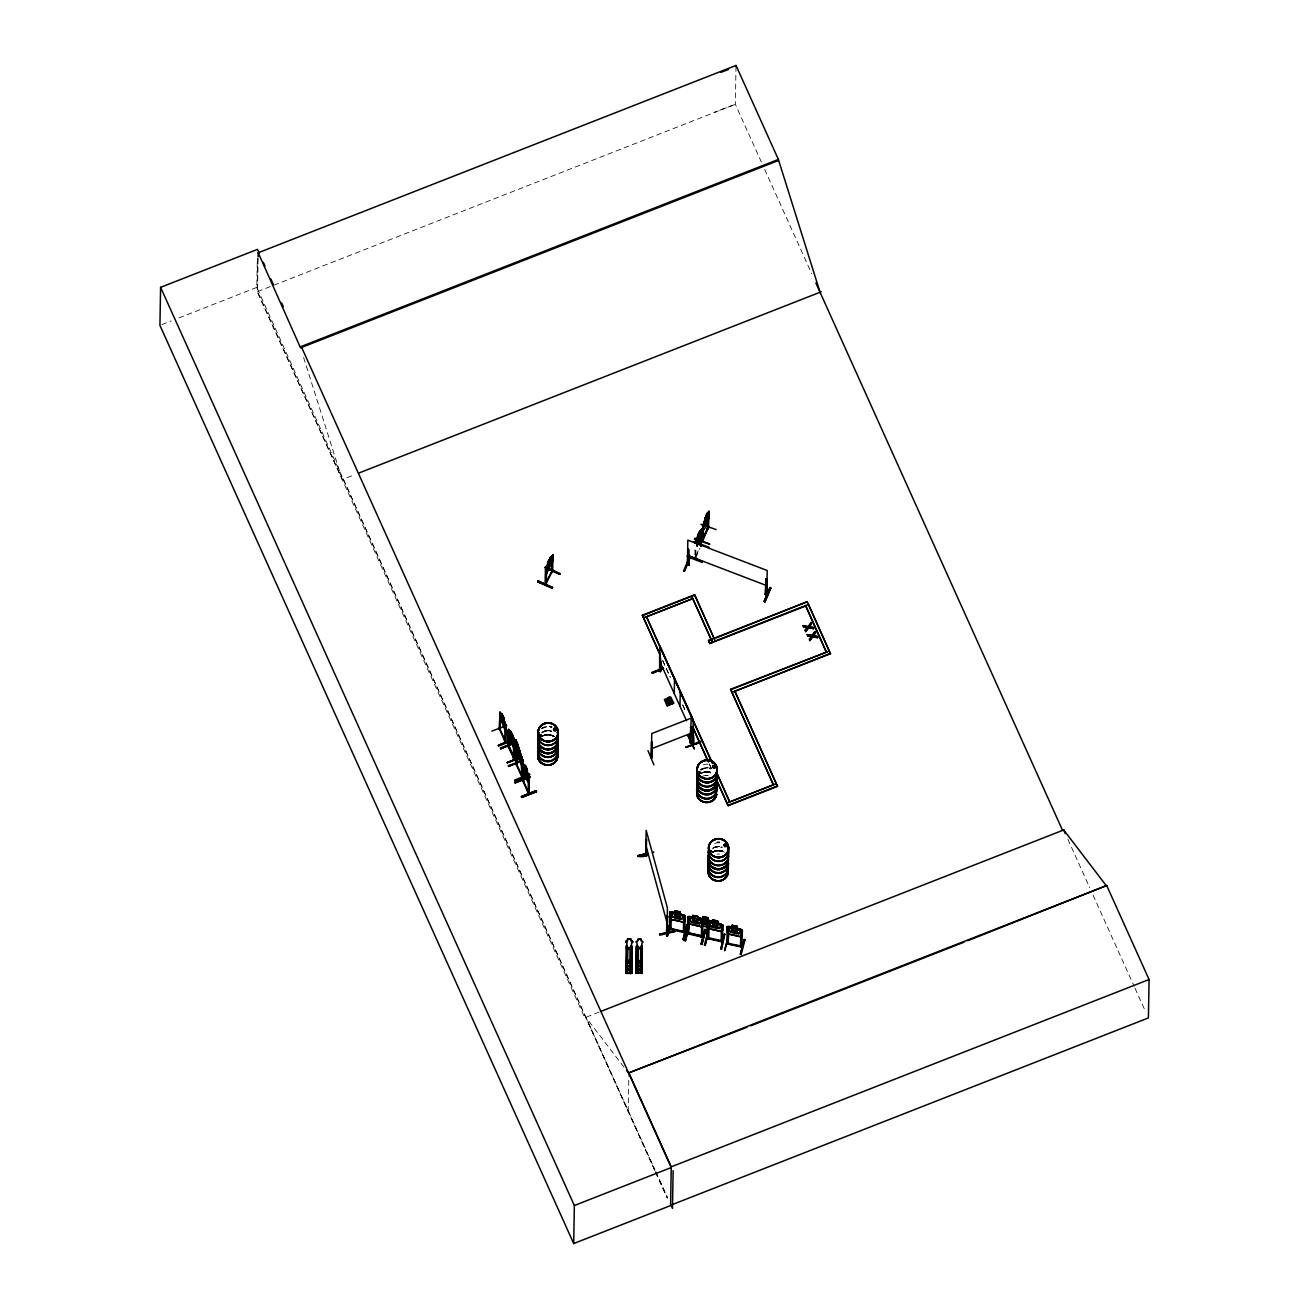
<?xml version="1.0" encoding="UTF-8"?>
<svg xmlns="http://www.w3.org/2000/svg" width="1309" height="1309" viewBox="0 0 1309 1309"><rect width="100%" height="100%" fill="white"/><g stroke="black" fill="none" stroke-linecap="round" stroke-linejoin="round"><path stroke-width="0.75" stroke-dasharray="5 3.75" d="M654.795 1170.557L256.809 287.391L257.3 259.362M257.726 258.004L257.137 291.743L342.238 479.569L354.755 474.66M599.162 1012.07L584.747 1017.715L257.529 291.596L258.135 256.859M628.222 1111.586L628.86 1075.54M694.866 554.738L694.997 547.129M695.39 555.392L695.504 547.342M695.913 555.589L696.044 547.996M736.002 66.563L735.347 104.278L761.347 161.972M696.241 555.36L699.497 547.8M695.946 557.356L700.02 547.996M544.168 726.97L541.811 728.246A10.161 9.507 1 0 1 544.135 727.002L546.704 726.331M541.664 736.296L546.54 734.365M724.433 852.208A10.047 9.392 1 0 0 712.211 852.257L716.972 850.261M161.825 324.632L171.332 320.901M178.924 317.923L256.809 287.391M257.529 291.596L735.347 104.278L714.501 112.279M546.622 730.537L541.746 732.451A10.161 9.507 1 0 1 551.842 731.175L546.622 730.553L549.273 730.52M543.955 735.183L549.207 734.349L554.116 736.394A10.047 9.392 1 0 0 541.779 736.362M702.933 772.457L710.771 772.261A9.981 9.327 1 0 0 700.79 773.586L702.949 772.31A9.965 9.31 1 0 1 710.672 772.343A9.997 9.343 1 0 0 700.773 773.57A10.047 9.392 1 0 1 712.98 773.586M716.956 850.425L714.387 851.079A9.965 9.31 1 0 1 722.126 850.981L716.972 850.474L722.224 850.883M705.518 771.803L710.771 772.425A9.981 9.327 1 0 0 700.79 773.848A10.047 9.392 1 0 1 710.689 772.67M717.103 842.227L719.77 842.211M719.705 846.416L712.178 848.347A10.161 9.507 1 0 1 722.257 847.07M549.207 734.562L554.083 736.443M623.968 1067.13L585.876 1017.289L654.958 1169.771M655.809 1171.62L667.606 1197.653M1067.882 839.265L1089.693 887.649M1093.048 895.094L1134.134 986.299M1134.985 988.164L1145.048 1010.483M764.701 169.417L811.662 273.63M662.747 660.374L670.241 676.998M682.725 704.7L685.212 710.247M709.363 763.802L711.851 769.348M662.73 660.849L670.224 677.473M682.709 705.175L685.212 710.722M709.347 764.292L712.685 771.672M343.367 479.127L654.811 1170.246M655.629 1172.079L667.263 1197.882M655.629 1172.406L667.263 1198.193M303.606 357.553L342.238 479.569M703.162 764.865A9.997 9.343 1 0 1 710.82 764.832M700.839 769.561A10.03 9.376 1 0 1 710.771 768.301M700.839 770.281A9.997 9.343 1 0 1 710.738 769.021M702.966 776.122A9.997 9.343 1 0 1 708.087 775.468M541.942 728.835A9.997 9.343 1 0 1 551.842 727.575M541.877 732.32A9.997 9.343 1 0 1 551.776 731.06M541.861 733.024A9.997 9.343 1 0 1 551.776 731.764M544.053 731.42A10.161 9.507 1 0 1 551.825 731.387M541.844 728.458A10.161 9.507 1 0 1 551.907 727.182M541.811 736.558A9.981 9.327 1 0 1 553.969 736.509M544.069 735.118A9.965 9.31 1 0 1 553.952 736.296M541.779 736.672A10.047 9.392 1 0 1 554.002 736.623M714.616 843.487A9.997 9.343 1 0 1 722.273 843.471M712.292 848.919A9.997 9.343 1 0 1 722.192 847.659M717.136 842.129A10.03 9.376 1 0 1 719.754 842.112M714.485 847.316A10.161 9.507 1 0 1 719.688 846.645M712.243 852.224A9.981 9.327 1 0 1 722.126 850.965M716.923 854.09A10.03 9.376 1 0 1 719.541 854.09M712.211 852.814A9.997 9.343 1 0 1 722.126 851.57M703.064 768.432L700.724 769.708A10.161 9.507 1 0 1 708.251 767.794L703.015 768.432M708.12 775.55L705.453 775.55A10.161 9.507 1 0 1 708.104 775.566M551.923 726.953L549.338 726.331A10.161 9.507 1 0 1 551.907 726.97M710.672 772.948A9.981 9.327 1 0 0 703.031 772.981A9.965 9.31 1 0 1 710.656 772.964M551.694 735.691A9.981 9.327 1 0 0 544.053 735.723A9.965 9.31 1 0 1 551.678 735.707M722.143 851.308A10.047 9.392 1 0 0 712.194 852.568A9.981 9.327 1 0 1 722.126 851.226M722.11 851.586A9.981 9.327 1 0 0 714.485 851.619A9.965 9.31 1 0 1 722.11 851.603"/><path stroke-width="1.5" d="M626.471 946.129L625.915 973.34L632.034 973.372L632.247 946.243L631.413 946.227M631.396 948.714L626.455 948.812L626.487 945.393L626.602 973.356L626.962 963.653M626.536 973.356L626.766 946.211M627.486 940.746L627.486 940.533A3.567 1.276 0.5 0 0 626.7 942.529L626.7 942.742A3.567 1.276 0.5 0 1 627.486 940.746C626.111 936.884 634.276 939.927 629.302 938.766M627.207 948.158L626.962 973.356L627.927 948.158M631.756 942.578L631.756 942.791A3.567 1.276 0.5 0 0 631.053 940.778L631.053 940.566A3.567 1.276 0.5 0 1 631.756 942.578L630.938 947.667L627.355 947.634L630.938 947.454M627.584 973.356L627.224 946.227M627.502 939.175L628.844 938.569M630.48 948.158L630.218 973.372L630.349 948.158M630.742 946.145L630.905 973.372L631.183 948.158M631.609 973.274L631.429 945.442L632.002 973.372M631.314 973.372L631.527 948.174M636.092 973.421L636.321 946.292L637.172 945.491L636.812 973.438M636.223 973.438L636.403 946.309M636.583 973.356L636.747 945.491M637.287 971.507L637.352 948.24M641.312 940.664L641.312 940.876A3.567 1.276 0.5 0 1 642.015 942.873L641.197 947.765L637.63 947.732L636.976 942.824A3.567 1.276 0.5 0 1 637.745 940.844L637.745 940.631M637.974 971.523L638.187 948.256M640.559 971.507L640.608 948.256M640.772 973.372L641.001 946.243L640.494 973.454L641.328 948.272M638.301 939.028L641.345 939.502L640.036 938.668M642.114 945.54L642.294 973.471M642.163 973.471L642.146 946.26M259.149 253.062L257.48 249.364L160.598 287.342L159.927 325.368L573.702 1243.55L670.584 1205.573L671.255 1166.826L628.893 1072.84L1106.71 885.522L1149.073 979.508L1148.402 1017.927L670.584 1205.245M258.135 256.859L258.217 252.768L736.034 65.45L778.38 159.436L820.056 292.251M258.217 252.768L300.546 347.867L778.364 160.549M491.971 731.093L506.714 725.448M511.279 740.403L498.32 745.492L511.214 739.978M499.662 727.919C500.202 730.046 500.643 730.897 499.122 729.031L499.154 728.131L505.29 742.53L504.669 740.796M499.187 728.998L499.989 713.405L500.349 730.013M505.961 742.138L499.727 728.622L500.103 712.047L499.842 730.226M511.737 744.216L500.709 748.813L511.786 744.085M504.21 720.49L502.198 714.059L502.067 716.219L500.676 713.061L506.239 725.693M502.198 714.059L502.231 716.154L501.183 714.501L501.134 718.003L505.094 726.79M502.591 715.352L503.818 718.706M503.981 720.457L503.818 718.085M504.129 721.014L504.063 724.515L502.149 720.277L502.214 716.776L506.076 725.759L505.323 731.24L500.005 717.087L500.513 720.572M504.669 741.352L504.701 740.436M506.174 725.562L505.863 742.121M507.827 745.966L508.645 745.443L514.748 758.958L513.455 758.042M507.81 746.326L507.761 746.163C507.434 703.686 511.394 757.191 507.892 745.737L514.175 759.236M508.628 729.408L508.416 745.917L514.617 759.433L508.563 745.476M508.53 747.504L508.792 729.342M523.289 760.333L508.579 766.403L523.355 760.185M513.913 740.55L512.997 735.871L509.365 730.34L515.026 742.939L514.699 759.236M510.903 731.338L510.952 733.433L509.888 731.78C508.154 734.414 516.417 753.117 512.081 739.34L513.439 740.158L509.937 732.451L511.23 737.474L509.806 736.689L513.848 744.036M511.312 732.615L512.572 735.347M512.883 738.276L512.817 741.778L510.87 737.54L510.935 734.054L515.026 742.939M512.915 735.789L512.964 737.752M514.306 742.972L514.028 759.629M513.733 737.998L519.968 751.399L515.926 739.781L515.959 741.859L513.668 737.818L513.439 758.598L514.273 757.715M514.912 780.213L515.271 780.982L529.769 774.47M515.141 782.847L529.949 777.055L515.141 782.847L514.797 782.078L529.605 776.27L529.949 777.055M522.553 777.17L516.286 763.491L516.662 746.915L516.417 765.094L515.681 763.9C515.042 723.075 519.853 773.161 515.697 763.343L521.98 777.219L520.786 753.362M517.382 743.839L516.155 741.745M517.742 744.297L520.835 755.326M520.442 752.92L518.691 749.206M520.753 755.866L520.687 759.351L518.74 755.129L518.806 751.628L522.062 758.467M522.144 757.453L521.816 756.422L507.123 762.787L520.311 758.238M521.44 796.723L536.215 790.62L521.391 796.706L521.735 797.476L536.543 791.667L521.735 797.426M522.062 775.337L522.046 777.366L522.176 760.562L522.749 761.805L521.669 760.758M523.567 781.195L522.307 779.493L528.476 793.761L528.509 791.781M522.356 780.197L522.831 760.398M529.245 781.931C527.232 785.482 519.902 762.165 524.009 764.489M522.995 781.031L523.256 763.425M523.502 781.391C525.285 779.411 521.571 761.2 523.698 766.043M525.187 765.503C530.489 778.888 524.205 759.253 525.22 767.581L523.829 764.44L529.392 777.071L529.065 793.352M525.334 765.438L525.384 767.532L524.336 765.88L524.287 769.365L528.247 778.151M525.743 766.714L526.971 769.447M527.282 772.392L527.216 775.877L525.302 771.639L525.367 768.154L529.229 777.137M527.363 771.852L527.314 769.888M528.574 791.863L528.541 793.909L528.689 777.104L529.245 778.348L528.165 777.301M529.081 781.997L529.163 777.006M538.032 581.245L552.578 587.397M545.182 567.615L559.63 574.242L545.182 567.615L545.575 566.862M546.442 583.159L545.673 584.387L546.082 567.73L545.444 568.94L545.1 584.289L552.005 570.969M546.148 572.884L546.246 567.91M552.3 555.654L546.164 568.024L548.438 560.907M550.827 556.652L550.729 558.73L551.874 557.143L551.809 560.628L547.342 569.186L548.896 564.375L547.489 564.997L551.351 557.601L549.845 562.559L551.351 561.856L547.342 569.497L548.602 560.988L550.827 556.652L548.52 561.07M550.353 558.534L548.962 561.185L552.84 555.965L551.711 556.963M550.565 558.648L550.68 556.57M552.022 570.413L551.874 572.54L551.613 562.657M551.874 572.54L552.349 555.736M551.367 572.311L552.66 571.395L552.938 554.689L552.938 559.925M573.702 1243.55L574.356 1205.524L160.598 287.342M626.275 970.28L631.642 970.46M631.053 940.778L631.085 939.207M746.915 1027.287L628.893 1072.84M646.368 854.155C651.277 857.886 624.246 857.1 647.922 853.795M660.243 655.302L642.392 615.197L694.604 594.728L715.418 641.377M636.55 970.378L641.901 970.427M637.139 948.78L641.655 948.812M637.745 940.844L637.827 939.306M641.312 940.876L641.345 939.306M645.713 854.09L645.632 854.99L646.171 830.348L667.426 907.988L667.05 932.597L666.608 930.437M646.384 840.902L646.548 839.462L646.155 856.266L645.632 854.433M647.971 750.613L653.927 764.816M646.401 854.81L646.351 850.457M646.761 856.07L646.761 849.934M663.548 668.703L652.34 673.17L663.385 668.359M651.391 742.318L651.391 758.042L652.046 742.039M651.735 757.126L651.162 757.42M651.997 757.911L652.275 742.514M659.981 671.059C661.209 670.764 659.981 670.273 659.474 670.323M692.248 743.283L692.821 744.363L693.263 719.901L659.965 646.024L659.523 670.65C663.467 677.457 657.871 630.071 660.178 671.861M660.685 671.664L660.783 661.798M667.279 705.862L673.742 703.015L670.715 696.961L664.399 699.497L666.919 705.731L673.595 703.342M667.001 932.45L667.443 915.793L666.51 931.321L667.148 930.306M666.641 935.886L669.472 924.956L666.559 935.919L667.426 936.115L669.766 926.674M669.766 927.934C670.879 927.148 671.746 930.699 669.423 929.112L669.717 912.046L671.533 911.8L685.082 915.58L684.869 932.646L683.151 931.697M669.553 929.308L669.472 928.621M669.652 922.894L669.881 912.111M674.266 693.574L674.544 678.373M671.141 928.408L670.633 929.554L670.83 928.261M670.993 929.472L671.222 913.715L669.684 913.895L671.222 913.715M675.117 930.666L659.572 934.233L659.769 935.231L675.313 931.403L659.572 934.201M679.993 706.271L680.255 691.07M673.137 1170.688L672.466 1208.403L670.977 1205.098M684.378 571.264L690.334 557.012L684.378 571.264L683.543 570.953L689.581 556.996L690.334 557.323M679.829 911.882L679.747 913.911L685.082 915.58L684.771 920.702M675.019 912.668L672.433 912.7L672.384 916.202L674.92 918.28L679.698 919.376L682.284 918.46L682.349 914.975L679.796 913.764L679.993 911.866L674.839 910.851L679.993 911.866M688.779 565.226L687.258 564.621L687.47 563.492M688.534 565.193L687.83 564.032M685.769 747.341L700.871 742.17L685.851 747.488M689.123 554.901L688.91 565.161L687.405 564.588L687.83 540.142L767.205 570.495L766.779 594.957L765.274 594.384L766.812 594.531M683.134 939.404L683.92 939.895L687.683 925.267L683.838 939.829M683.429 932.483L683.691 916.578L685.114 916.889L683.691 916.578M687.634 735.331L694.343 749.01L688.043 735.167M684.525 932.172L683.511 931.19L683.167 932.335M685.458 940.418L684.591 940.549L689.205 925.823L685.458 940.746L689.205 925.823M691.725 596.331L712.538 642.506M690.563 741.45L689.941 742.138M651.8 756.7L651.391 758.124L651.767 733.547L691.25 718.068L690.203 742.923L690.072 734.431M690.416 727.591L690.857 726.839L690.301 742.907L689.99 741.663M708.971 547.178L693.868 541.713M690.857 726.839L689.974 742.219M689.598 916.496L687.7 916.676L687.552 933.922L688.649 934.086L689.221 918.329L687.683 918.525L689.221 918.329M695.537 558.109L694.67 558.616L695.226 556.849M702.917 920.145L702.72 937.195L687.421 933.726C686.472 933.17 691.43 934.348 687.749 932.63M713.749 637.679L694.604 594.728M692.526 727.902L692.117 743.168L693.377 744.085C695.177 742.088 691.463 724.139 693.606 728.933M695.455 558.076L695.243 558.894L695.897 557.11M692.805 742.219L692.608 744.281M692.919 743.021L692.199 742.563L692.69 743.692M700.937 531.241L699.808 538.49L696.83 543.48L697.959 535.217M697.795 535.152L696.306 540.208L696.83 539.504M699.824 537.001L697.877 541.222L697.926 537.721L699.939 533.516M698.319 535.414L702.082 528.82L701.133 529.801L700.937 545.019M692.968 917.429L692.87 915.302L692.837 917.167M699.742 532.812L699.791 530.718L699.775 540.372M693.901 915.907L696.977 916.595M700.397 544.364L700.544 536.755M716.072 529.556L700.904 524.255M700.92 546.049L701.509 545.068M701.739 528.885L700.888 546.458M701.886 533.974L701.804 528.705M702.54 539.881L702.524 541.451L702.884 524.647L702.049 540.944M702.344 561.757L687.585 555.556L702.393 561.414M702.622 540.895L708.66 527.134M697.762 918.509L698.008 916.464L692.837 915.466M705.011 517.693C703.915 524.598 707.694 507.925 706.827 515.304M707.089 513.275L707.907 517.202L704.013 526.316L707.465 518.446L706.206 519.248L707.514 514.241L704.177 521.833L705.371 521.129L704.078 526.071L705.142 519.624M708.644 527.691L707.384 528.901L707.645 517.35M707.907 529.098L708.774 512.49L707.711 513.553M701.919 944.427L705.616 929.815L701.951 944.476L701.084 943.953L705.044 929.685M701.444 936.982C701.362 934.511 700.724 937.522 702.72 937.195M701.428 937.064L701.706 921.16L703.113 921.471L701.706 921.16M708.611 527.903L708.873 511.197L708.873 516.417M702.786 925.283L702.868 920.309M703.064 918.476L703.097 916.595L708.218 917.789L708.185 919.654M709.674 544.217L694.49 539.275L694.817 538.228L709.674 544.004M703.26 916.709L703.195 918.738L700.61 918.754M806.557 605.642L709.773 643.586L708.562 640.412L807.244 601.731L830.479 653.764L735.576 690.972M704.913 929.39L705.682 929.865L704.831 929.357L701.068 944.28M709.773 643.586L708.562 640.412M705.109 945.065L708.284 932.515M707.694 932.384L704.357 945.18L705.224 945.065M717.561 921.274L717.528 923.156L722.813 924.956L722.584 941.924L707.187 938.373L707.482 921.307L712.734 922.076L712.816 920.031M707.514 926.461L707.056 938.422M707.531 937.195C708.823 939.698 709.838 937.555 707.171 937.277M708.038 917.805L707.973 919.851L710.509 921.061M708.758 938.733L708.987 922.976L707.449 923.156L708.987 922.976M717.741 922.96L717.774 921.094L712.652 919.932L712.62 921.814M736.002 66.563L736.034 65.45M720.85 948.91L724.63 934.004L720.85 948.91L721.717 949.107L724.728 934.299M721.194 941.695L721.472 925.79L722.879 926.117L721.472 925.79M722.552 929.93L722.683 924.776M722.633 940.762L720.932 940.926M726.822 803.072L776.286 783.682M724.744 950.645L728.54 935.755L724.532 950.563M777.497 786.382L734.676 690.857L777.497 786.382L728.148 805.722L716.841 780.426M730.586 689.287L773.406 784.811L730.586 689.287L829.268 651.08M727.199 926.657L726.871 943.838C725.824 940.713 730.995 944.493 726.593 943.053M731.78 692.461L830.495 653.289M728.131 943.347L740.599 945.883M728.311 944.002L728.54 928.261L727.002 928.441L728.54 928.261M737.278 928.277L737.311 926.396L732.189 925.234L732.124 927.263C719.459 924.187 750.679 931.255 737.065 928.457L737.098 926.592M732.369 925.332L732.156 927.099M745.001 939.797L741.238 954.425L740.37 954.228L744.363 939.649M740.452 946.783L741.009 931.108L742.432 931.435L741.009 931.108M740.959 945.654L742.318 946.685L740.714 945.638M740.698 929.112L742.35 930.274L741.843 946.702M742.088 935.248L742.219 930.094M764.161 601.486L770.052 587.496L764.063 601.42L764.881 602.042L770.772 588.052L764.881 602.042M767.139 594.531L767.254 579.249L765.896 578.758L765.421 594.45L765.7 593.288L767.139 593.975M765.798 584.239L765.421 594.45L766.779 594.957M770.837 588.101L770.019 587.479M808.013 626.733L803.121 625.637L808.013 626.733L810.942 622.56L811.433 624L809.109 627.011L813.069 627.6L813.543 628.647L808.569 627.862L805.689 631.642L805.182 630.218L807.473 627.256L803.595 626.7L807.473 627.256M805.182 630.218L807.473 627.584M805.689 631.642L808.586 627.535L813.543 628.647M807.244 601.731L716.138 637.925M812.071 635.405L807.178 634.62L812.055 635.716L815 631.56L812.055 635.716M807.653 635.994L811.515 636.567L807.653 635.994L807.178 634.62M809.109 627.011L811.449 623.689M809.731 640.641L812.627 636.534L817.585 637.63L812.627 636.845L809.731 640.641L809.24 639.201L811.531 636.256M810.942 622.56L811.433 624M813.069 627.6L809.126 626.7M817.585 637.63L817.111 636.583L813.167 635.994L815.491 632.672L815 631.56M813.167 635.994L815.491 632.672M817.111 636.583L813.167 635.683M967.744 940.713L1106.71 885.522M666.216 701.984L668.964 697.37L671.73 702.18L669.635 703.997L666.903 703.195L666.216 701.984L668.752 697.468M671.73 702.18L669.39 697.501M668.163 703.931L668.621 697.877M627.845 961.87L628.205 960.986M630.054 962.459L628.729 960.806M703.244 539.701L702.688 539.717M707.433 528.591L707.449 528.034M704.978 519.558C698.744 538.179 707.155 528.64 708.709 516.368M708.185 519.755L708.938 516.286M701.133 537.214L696.961 546.017L701.722 533.745L697.157 545.951M698.81 537.312L697.239 538.604M687.585 555.834L687.241 556.603L702.066 562.395M553.02 559.777L546.753 573.538L545.918 572.982L546.818 573.375M552.136 563.197L552.856 559.712M687.7 916.676L689.548 916.66M689.483 916.578L703.048 920.309L701.379 919.163M684.656 940.516L688.403 925.921M702.949 925.332L701.346 926.837L689.336 923.958M698.008 916.464L693.001 915.564M701.149 936.835L701.444 935.804C707.956 938.848 690.988 933.497 689.009 933.693M705.224 945.376L708.496 932.286M707.187 938.373L722.29 941.384M712.652 919.932L717.774 921.094M721.194 923.909L707.596 921.536M721.112 931.468L709.069 928.752L721.112 931.468L722.732 929.979M720.915 941.466L721.046 940.418M722.797 940.811L722.584 941.253M669.717 912.046L671.599 911.882M671.533 911.8L674.969 912.831L675.051 910.786L674.839 912.569M667.426 936.115L669.57 928.048M683.38 922.092L671.304 919.507L683.38 922.092L684.82 920.554M684.951 920.751L683.216 922.158M669.259 929.079L684.672 932.744L684.82 931.484M687.7 925.299L686.832 924.792L683.053 939.682L686.98 925.087M726.937 931.615L727.035 926.592L728.917 926.412M742.138 946.031L741.974 947.192L726.61 943.691L742.154 946.636M728.458 942.955L727.968 944.018M737.311 926.396L732.156 925.381M740.649 936.786L728.622 934.037L740.649 936.786L742.268 935.297M740.37 954.228L744.15 939.322L745.017 939.846M697.926 917.936L699.824 917.773M698.057 918.165L699.742 917.707M703.097 916.595L708.218 917.789M713.078 921.667L699.71 917.854M537.737 581.834L552.578 587.725L538.13 580.803L537.737 581.851L552.185 588.428M539.979 735.216L540.012 734.987M553.511 729.457L554.869 728.246M555.818 729.097L554.182 729.997L554.198 728.835M556.08 729.849L555.916 728.835M556.39 729.064L555.621 730.831M556.603 729.833L554.182 730.651M699.382 773.03L699.137 772.048L700.25 772.31M700.135 773.128L700.168 772.277M712.489 766.714L713.143 765.781A10.161 9.507 1 0 1 715.074 767.434M714.452 765.896L713.029 767.238L714.632 767.434M714.927 767.254L714.452 765.781M710.182 851.766L710.018 851.374M710.492 850.899L711.212 851.014M711.703 851.57L710.542 850.506M709.936 862.876L709.985 863.727M724.482 844.959L724.728 846.089M726.577 845.483L725.35 846.481L724.597 845.696M700.806 534.71L696.83 543.48M703.064 524.942L708.333 512.195L705.486 517.922L706.68 514.568M695.635 542.319L701.722 530.014L700.642 531.045M695.783 542.384L701.362 529.752M666.903 703.195L668.735 698.073M696.895 539.979L697.877 537.181M668.964 697.37L667.05 699.431M767.254 579.249L765.7 579.232M702.688 539.324L708.054 527.363M695.635 542.073L695.063 543.333L696.143 542.286M697.861 541.206L699.775 536.985M700.299 545.493L700.953 544.462M702.033 562.494L702.377 561.741L687.552 555.638M640.445 962.18L639.594 963.064M698.335 534.792L699.579 532.076M697.942 537.721L699.89 533.499M699.808 540.388L701.051 537.181M545.673 584.387L552.66 570.495M559.63 574.242L560.007 573.473L545.542 566.895M539.635 735.053L540.781 734.611M699.497 771.966L699.497 772.817M714.91 767.467L715.041 767.107A10.161 9.507 1 0 0 713.192 765.47M715.368 767.352L714.256 768.35L712.898 767.663M724.041 844.992L726.364 845.205M724.335 844.665L724.548 846.694L726.822 845.99M724.613 844.73L724.482 845.876M726.07 846.252L726.151 844.534M545.231 567.239L559.679 574.062M545.804 584.436C544.773 584.174 546.687 580.967 545.657 583.045M707.858 527.625L702.033 541.042M708.153 512.261L709.036 511.263M701.215 529.834L701.968 528.771M645.713 854.417L646.171 855.71M701.297 529.867L701.984 528.983M666.265 700.593L668.621 697.664M638.268 961.411L639.905 961.019M522.913 781.457L522.815 779.297L523.011 780.115M552.103 555.703L553.102 554.754M690.825 742.039L689.941 741.761M713.372 765.912L713.454 767.434M711.523 851.652L710.591 851.897M724.826 844.55L724.908 846.252M701.215 926.756L702.818 925.119M720.981 931.386L722.601 929.766M707.335 937.309L708.742 937.62M514.093 748.486L509.217 737.851L514.093 748.486L514.862 747.799M713.078 765.749L714.976 765.749M698.957 773.161L699.922 773.161M724.532 844.387L726.07 844.19M687.683 563.426L689.107 564.032L688.747 565.095L689.025 549.895L687.88 548.896L687.618 564.114L688.959 564.621M705.551 922.24L702.295 923.336M652.34 673.17L651.997 672.401L663.09 668.015M663.418 668.441L652.307 672.793M509.25 731.944L508.17 730.897M508.53 734.431L509.266 737.9M512.997 735.871L510.755 731.404M513.308 742.923L500.349 748.044L500.709 748.813M517.399 747.864L516.564 747.161M517.12 749.533L516.041 748.486M521.98 766.076L517.251 755.358M521.849 756.749L507.041 762.623L518.2 758.369M508.579 766.403L508.236 765.634L523.338 760.496M514.961 780.017L529.703 774.028M692.625 743.725L693.459 744.232L692.919 742.465M685.818 747.144L700.577 741.254M300.563 346.754L778.38 159.436M358.551 473.171L821.185 291.809M642.375 615.672L694.604 595.202M500.545 714.665L499.465 713.618M504.243 718.608L502.034 714.125M708.545 640.903L712.341 639.414M709.773 643.112L808.471 604.431L830.479 653.764M505.274 740.943L505.143 723.288L504.145 720.392M511.508 740.927L498.582 746.114L498.238 745.328L511.246 740.06M517.808 744.379L515.762 739.83L516.957 746.343L518.659 748.372L517.35 747.668L519.558 755.604L521.326 757.731L519.951 756.913C524.32 770.723 516.024 751.939 517.775 749.37L518.822 751.006L518.789 748.928L518.659 751.071L517.268 748.044L522.733 760.594M514.404 746.212L516.646 751.611M522.995 768.514L523.878 771.917M732.467 689.025L827.37 651.817M515.059 782.618L529.916 776.662M528.492 792.338L528.296 774.666L527.282 771.77M651.506 748.764L690.972 733.285M730.733 801.55L772.49 785.171M728.164 805.248L777.513 785.907M1062.515 830.266L1063.628 829.824L1065.362 833.686M601.076 1011.317L1063.693 829.955L1106.71 886.242M750.728 1025.798L963.931 942.202M671.255 1166.826L1149.073 979.508M574.356 1205.524L671.239 1167.546L301.659 347.425M720.85 72.388L728.426 69.475M706.664 922.076L709.953 920.767L705.649 921.421L701.329 918.689L704.537 921.601M1063.693 829.955L1062.564 830.397L815.867 282.94M628.435 962.737L629.629 962.753M639.888 962.851L638.154 962.148M630.136 973.34L630.987 973.356M631.183 973.356L626.684 973.34M554.64 728.638L555.949 729.309M555.491 730.52L554.411 730.275M540.764 736.002L539.832 735.756M637.99 855.693L647.693 853.288L637.974 855.677L638.203 856.479M647.89 853.926L638.17 856.299M667.803 917.102L666.903 915.924M667.017 931.893L666.805 931.779M638.677 938.929L639.561 938.864M693.017 917.265L690.432 917.314L690.383 920.816L692.919 922.878L697.697 923.974L700.282 923.058L700.348 919.556L697.795 918.345M712.783 921.912L710.214 921.945L710.149 925.447L712.685 927.525L717.463 928.605L720.065 927.688L720.114 924.187L717.561 922.992M732.336 927.197L729.768 927.247L729.702 930.732L732.238 932.81L737.016 933.906L739.601 933.006L739.667 929.505L737.114 928.294M540.388 734.856L541.321 735.265M637.63 947.52L641.197 947.552M687.52 932.548L702.72 936.017M671.141 921.192L670.355 921.323M505.307 741.974L505.536 725.726L506.092 726.97L505.029 725.922M709.183 924.939L709.887 924.874M689.467 923.925L701.264 926.592M688.321 925.954L689.188 926.15M689.123 933.186L701.28 935.935M708.905 937.817L721.046 940.566M671.141 928.572L683.282 931.354M683.609 931.746L685 932.139M669.553 928.605L684.803 932.041M707.956 920.472L703.178 919.36L703.113 922.845L707.891 923.958M703.097 924.35L707.874 925.463M701.608 925.823L709.871 927.639M505.209 740.239L505.192 741.892M766.976 594.466L765.487 593.353L766.861 593.779M702.344 525.907L703.408 524.844L703.277 540.044M687.569 555.343L766.943 585.712M545.444 568.94L546.573 567.959L546.311 583.159M538.081 581.114L552.48 587.872M554.116 729.342L554.656 730.52M540.126 736.133L539.668 735.216M671.092 699.579L669.194 697.386M711.589 920.522L713.241 921.683M521.735 761.625L517.677 754.262L519.1 755.048L517.824 750.024L518.315 751.088M714.91 765.765L715.581 766.714M726.364 844.403L727.019 845.336M554.116 730.798L553.625 729.768M640.15 961.101L640.494 962M628.189 962.671L627.845 961.771M516.499 746.981L517.431 747.979M499.94 712.112L500.856 713.127M523.093 763.491L523.845 764.554M689.418 924.089L687.618 921.7L689.303 924.121M626.422 1070.337L628.893 1073.56M669.504 697.697L671.779 700.806M521.767 776.581L522.504 776.286M813.069 627.273L813.543 628.336M817.111 636.272L817.585 637.319M814.983 631.871L815.491 632.983M803.121 625.637L803.595 627.011M692.559 598.18L711.703 640.657M712.243 762.672L646.482 616.768L712.227 763.163M716.399 771.917L729.702 801.942L716.383 772.392M642.392 615.197L660.243 654.827M692.706 726.871L708.529 761.969M693.541 729.195L707.678 760.594M717.676 782.749L728.148 805.722M659.703 661.225L686.489 720.686M690.547 729.702L692.985 735.118M517.693 746.784L515.779 742.547L515.681 746.31L517.955 751.251M536.543 791.667L536.199 790.898L521.424 796.477M516.99 748.863L515.108 745.001L516.499 745.803L514.764 740.272L515.697 747.537M522.864 780L529 793.385M263.305 262.307L264.974 266.005M270.816 278.964L273.319 284.511M281.664 303.017L283.317 306.715M653.518 851.881L653.698 852.519M669.374 698.106L670.944 703.342M667.181 931.01L667.574 932.155M645.91 845.565L667.165 923.205M517.137 755.473L516.58 751.939L517.088 755.424M513.733 742.792L514.29 746.31M626.7 942.529L627.355 947.634M669.161 698.204L669.635 703.997M715.123 766.583L714.992 767.025A10.03 9.376 1 0 0 713.11 765.323M717.037 776.155A10.161 9.507 1 0 1 705.715 786.856A10.161 9.507 1 0 1 697.566 773.832M696.944 780.017A10.047 9.392 1 0 0 706.975 790.587A10.047 9.392 1 0 0 716.857 779.935A9.981 9.327 1 0 1 706.975 790.554A9.981 9.327 1 0 1 697.01 780.049A10.047 9.392 1 0 0 706.975 790.751A10.047 9.392 1 0 0 716.857 780.099M716.825 779.706A9.997 9.343 1 0 1 706.975 790.309A9.997 9.343 1 0 1 696.993 779.771A9.965 9.31 1 0 0 706.975 790.276A9.981 9.327 1 0 0 716.808 779.706A9.965 9.31 1 0 1 706.975 790.276A9.981 9.327 1 0 1 697.01 779.788M717.119 771.966A10.161 9.507 1 0 1 707.122 782.733A10.161 9.507 1 0 1 696.977 772.032M716.89 775.713A9.997 9.343 1 0 1 707.056 786.333A9.997 9.343 1 0 1 697.059 775.795M716.956 772.228A9.997 9.343 1 0 1 708.414 782.749A9.997 9.343 1 0 1 697.141 774.748M713.078 766.043A9.997 9.343 1 0 1 714.943 767.761M717.054 775.942A10.161 9.507 1 0 1 707.04 786.725A10.161 9.507 1 0 1 696.895 776.024M717.119 771.754A10.161 9.507 1 0 1 707.122 782.52A10.161 9.507 1 0 1 696.977 771.819M716.988 771.525A10.03 9.376 1 0 1 707.122 782.144A10.03 9.376 1 0 1 697.108 771.59M716.694 788.378A10.03 9.376 1 0 1 706.827 799.014A10.03 9.376 1 0 1 696.813 788.46M716.841 788.116A10.161 9.507 1 0 1 706.827 798.899A10.161 9.507 1 0 1 696.683 788.198M716.661 794.203A10.047 9.392 1 0 1 705.453 802.335A10.047 9.392 1 0 1 696.748 791.978A9.981 9.327 1 0 0 705.469 802.417A10.047 9.392 1 0 0 716.661 794.35A9.981 9.327 1 0 1 705.469 802.417A10.047 9.392 1 0 1 696.748 791.83A9.965 9.31 1 0 0 705.469 802.155A9.981 9.327 1 0 0 716.612 794.105A9.965 9.31 1 0 1 705.469 802.155A9.981 9.327 1 0 1 696.813 791.749M716.792 780.328A9.981 9.327 1 0 1 706.975 790.898A9.981 9.327 1 0 1 697.01 780.393A9.965 9.31 1 0 0 706.975 790.898A9.965 9.31 1 0 0 716.776 780.328M716.907 783.927A10.161 9.507 1 0 1 706.909 794.71A10.161 9.507 1 0 1 696.764 784.009M716.678 787.691A9.997 9.343 1 0 1 706.844 798.294A9.997 9.343 1 0 1 696.863 787.756M716.743 784.189A9.997 9.343 1 0 1 706.909 794.792A9.997 9.343 1 0 1 696.912 784.271M716.776 783.486A10.03 9.376 1 0 1 706.909 794.105A10.03 9.376 1 0 1 696.912 783.551M557.241 736.803A10.03 9.376 1 0 1 548.062 749.795A10.03 9.376 1 0 1 538.719 736.869M557.372 736.509A10.161 9.507 1 0 1 548.062 749.681A10.161 9.507 1 0 1 538.588 736.574M557.192 740.305A10.047 9.392 1 0 1 547.996 753.329A10.047 9.392 1 0 1 538.637 740.387A9.981 9.327 1 0 0 547.996 753.297A9.981 9.327 1 0 0 557.127 740.354A10.047 9.392 1 0 1 547.996 753.493A10.047 9.392 1 0 1 538.637 740.55M557.438 732.304A10.161 9.507 1 0 1 548.144 745.476A9.997 9.343 1 0 1 538.817 732.68M538.67 732.385A10.161 9.507 1 0 0 548.144 745.476A9.997 9.343 1 0 0 557.29 732.615M554.214 728.426A10.161 9.507 1 0 1 556.096 730.16M557.225 736.1A9.997 9.343 1 0 1 548.078 749.059A9.997 9.343 1 0 1 538.752 736.165M554.116 728.786A9.997 9.343 1 0 1 555.965 730.504M557.372 736.296A10.161 9.507 1 0 1 548.078 749.452A10.161 9.507 1 0 1 538.588 736.362M557.438 732.091A10.161 9.507 1 0 1 548.144 745.263A10.161 9.507 1 0 1 538.67 732.156M554.214 728.197A10.161 9.507 1 0 1 556.096 729.947M557.127 740.092A9.965 9.31 1 0 1 548.013 753.002A9.965 9.31 1 0 1 538.719 740.174M557.029 748.764A10.03 9.376 1 0 1 547.849 761.756A10.03 9.376 1 0 1 538.506 748.83M557.159 748.257A10.161 9.507 1 0 1 547.866 761.429A10.161 9.507 1 0 1 538.392 748.323M538.424 752.348A10.047 9.392 1 0 0 547.8 765.29A10.047 9.392 1 0 0 556.979 752.266A9.981 9.327 1 0 1 547.8 765.225A9.981 9.327 1 0 1 538.49 752.364A10.047 9.392 1 0 0 547.8 765.143A10.047 9.392 1 0 0 556.979 752.135A9.965 9.31 1 0 1 547.8 764.963A9.981 9.327 1 0 1 538.49 752.135A9.965 9.31 1 0 0 547.8 764.963A9.981 9.327 1 0 0 556.93 752.07M557.127 740.714A9.981 9.327 1 0 1 547.996 753.64A9.981 9.327 1 0 1 538.686 740.779A9.965 9.31 1 0 0 547.996 753.624A9.965 9.31 1 0 0 557.11 740.73M557.225 744.265A10.161 9.507 1 0 1 547.931 757.436A10.161 9.507 1 0 1 538.457 744.346M557.012 748.061A9.997 9.343 1 0 1 547.866 761.036A9.997 9.343 1 0 1 538.539 748.143M557.241 744.052A10.161 9.507 1 0 1 547.931 757.224A10.161 9.507 1 0 1 538.457 744.134M557.11 743.856A10.03 9.376 1 0 1 547.947 756.847A10.03 9.376 1 0 1 538.588 743.937M728.377 857.493A10.03 9.376 1 0 1 717.185 865.609A10.03 9.376 1 0 1 708.48 855.121M727.657 852.699A10.03 9.376 1 0 1 728.36 855.055M727.788 852.404A10.161 9.507 1 0 1 719.819 865.478A10.161 9.507 1 0 1 708.349 854.875M728.229 858.344A9.965 9.31 1 0 1 718.428 868.898A9.965 9.31 1 0 1 708.48 858.409A10.047 9.392 1 0 0 719.737 868.996A9.981 9.327 1 0 0 727.559 856.25M708.464 858.409A9.981 9.327 1 0 0 719.737 868.849A9.981 9.327 1 0 0 727.559 855.988A10.047 9.392 1 0 1 719.737 868.996A9.981 9.327 1 0 1 708.464 858.671M728.573 850.588A10.161 9.507 1 0 1 718.559 861.371A10.161 9.507 1 0 1 708.414 850.67M728.491 854.581A10.161 9.507 1 0 1 718.494 865.347A10.161 9.507 1 0 1 708.349 854.646M728.426 853.304A9.997 9.343 1 0 1 717.25 861.387A9.997 9.343 1 0 1 708.578 850.932M728.573 850.375A10.161 9.507 1 0 1 718.576 861.158A10.161 9.507 1 0 1 708.431 850.457M724.646 844.092A10.161 9.507 1 0 1 727.869 847.987M727.575 864.365A10.161 9.507 1 0 1 718.281 877.537A10.161 9.507 1 0 1 708.807 864.431M727.608 856.381A10.047 9.392 1 0 1 719.737 869.307A10.047 9.392 1 0 1 708.398 858.819M728.279 861.404A9.997 9.343 1 0 1 717.119 869.487A9.997 9.343 1 0 1 708.431 859.031A9.965 9.31 1 0 0 717.119 869.454A9.981 9.327 1 0 0 728.262 861.387A9.965 9.31 1 0 1 717.119 869.454A9.981 9.327 1 0 1 708.447 859.031M727.575 856.61A9.997 9.343 1 0 1 728.262 858.949A9.981 9.327 1 0 0 727.559 856.61A9.965 9.31 1 0 1 728.229 858.966M727.657 860.16A10.161 9.507 1 0 1 718.363 873.332A10.161 9.507 1 0 1 708.889 860.242M727.444 863.956A9.997 9.343 1 0 1 718.297 876.915A9.997 9.343 1 0 1 708.971 864.038M727.591 864.153A10.161 9.507 1 0 1 718.281 877.308A10.161 9.507 1 0 1 708.807 864.218M728.36 862.336A10.161 9.507 1 0 1 717.037 873.038A10.161 9.507 1 0 1 708.889 860.013M728.229 862.124A10.03 9.376 1 0 1 718.363 872.743A10.03 9.376 1 0 1 708.365 862.189M727.346 868.194A9.981 9.327 1 0 1 718.216 881.121A9.981 9.327 1 0 1 708.905 868.26M637.728 946.227L637.614 973.372L637.794 946.162M548.553 563.475L548.487 566.977L550.647 562.837L550.713 559.352L548.553 563.475M626.291 968.431L631.658 968.627L626.291 968.431M626.324 965.682L631.674 965.862L626.324 965.682M626.34 963.244L631.707 963.424L626.34 963.244M626.373 960.495L631.723 960.675L626.373 960.495M636.567 968.529L641.917 968.709L636.567 968.529M636.583 965.78L641.934 965.96L636.583 965.78M636.616 963.342L641.966 963.522L636.616 963.342M636.632 960.577L641.983 960.757L636.632 960.577M636.518 973.127L641.885 973.307L636.518 973.127M643.603 617.897L692.952 598.54L643.603 617.897M675.002 913.289L674.937 916.775L679.715 917.871L679.78 914.386L675.002 913.289M675.902 911.293L678.962 912.635L675.902 911.293M693.001 917.887L692.936 921.389L697.73 922.469L697.779 918.983L693.001 917.887M705.126 520.246L705.06 523.747L706.975 515.991L705.126 520.246M704.062 917.364L707.122 918.705L704.062 917.364M712.767 922.534L712.718 926.019L717.496 927.116L717.561 923.614L712.767 922.534M713.667 920.538L716.727 921.863L713.667 920.538M732.32 927.819L732.255 931.321L737.049 932.417L737.098 928.915L732.32 927.819M733.22 925.839L736.28 927.165L733.22 925.839M805.591 605.56L826.388 652.209L805.591 605.56M669.619 917.069L671.435 919.458L669.619 917.069M699.955 530.783L697.73 535.25L700.004 530.799M501.232 715.172L502.492 720.195L501.2 719.655L504.636 727.264L503.343 722.061L504.669 722.781L501.232 715.172M524.385 766.534L525.645 771.574L524.255 770.788L527.789 778.642L526.496 773.439L527.805 774.143L524.385 766.534M673.039 913.06L676.246 915.956L672.826 917.396L677.277 916.595L681.744 919.376L678.373 916.431L681.678 915.106L677.375 915.776L673.039 913.06M691.037 917.674L694.261 920.554L690.825 922.011L695.275 921.192L699.742 923.958L696.372 921.029L699.611 919.622L695.374 920.374L691.037 917.674M710.82 922.305L714.027 925.201L710.591 926.641L715.041 925.823L719.525 928.605L716.138 925.659L719.394 924.252L715.139 925.021L710.82 922.305M730.357 927.606L733.58 930.503L730.144 931.943L734.594 931.124L739.061 933.906L735.691 930.961L738.996 929.652L734.693 930.306L730.357 927.606M701.051 776.859A10.047 9.392 1 0 0 717.087 770.576A10.047 9.392 1 0 0 703.211 760.742A10.047 9.392 1 0 0 701.051 776.859M701.1 776.695A9.981 9.327 1 0 0 717.021 770.445A9.981 9.327 1 0 0 703.244 760.66A9.981 9.327 1 0 0 701.1 776.695M701.084 777.055A9.997 9.343 1 0 0 717.037 770.805A9.997 9.343 1 0 0 703.228 761.004A9.997 9.343 1 0 0 701.084 777.055A9.981 9.327 1 0 0 717.021 770.788A9.981 9.327 1 0 0 703.244 761.004A9.981 9.327 1 0 0 701.084 777.039A9.965 9.31 1 0 0 717.005 770.805A9.965 9.31 1 0 0 703.244 761.036A9.965 9.31 1 0 0 701.1 777.022M542.09 739.618A10.047 9.392 1 0 0 558.109 733.335A10.047 9.392 1 0 0 544.249 723.501A10.047 9.392 1 0 0 542.09 739.618M542.122 739.421A9.981 9.327 1 0 0 558.043 733.187A9.981 9.327 1 0 0 544.266 723.402A9.981 9.327 1 0 0 542.122 739.421M542.106 739.798A9.997 9.343 1 0 0 558.059 733.547A9.997 9.343 1 0 0 544.249 723.73A9.997 9.343 1 0 0 542.106 739.798M542.122 739.781A9.981 9.327 1 0 0 558.043 733.547A9.981 9.327 1 0 0 544.266 723.762A9.981 9.327 1 0 0 542.122 739.781A9.965 9.31 1 0 0 558.027 733.531A9.965 9.31 1 0 0 544.266 723.762A9.965 9.31 1 0 0 542.122 739.765M712.505 855.513A10.047 9.392 1 0 0 728.524 849.23A10.047 9.392 1 0 0 714.665 839.38A10.047 9.392 1 0 0 712.505 855.513M712.554 855.317A9.981 9.327 1 0 0 728.475 849.083A9.981 9.327 1 0 0 714.698 839.298A9.981 9.327 1 0 0 712.554 855.317M712.521 855.693A9.997 9.343 1 0 0 728.491 849.426A9.997 9.343 1 0 0 714.681 839.625A9.997 9.343 1 0 0 712.521 855.693A9.981 9.327 1 0 0 728.475 849.426A9.981 9.327 1 0 0 714.681 839.642A9.981 9.327 1 0 0 712.538 855.677A9.965 9.31 1 0 0 728.442 849.426A9.965 9.31 1 0 0 714.698 839.658A9.965 9.31 1 0 0 712.554 855.661M718.216 881.039A10.047 9.392 1 0 0 727.411 868.031A9.965 9.31 1 0 1 718.216 880.859A9.997 9.343 1 0 1 708.889 868.014A10.047 9.392 1 0 0 718.216 881.039M718.216 880.908A9.997 9.343 1 0 0 727.379 867.949A9.981 9.327 1 0 1 718.216 880.892A9.981 9.327 1 0 1 708.922 868.031A9.965 9.31 1 0 0 718.216 880.859"/></g></svg>
